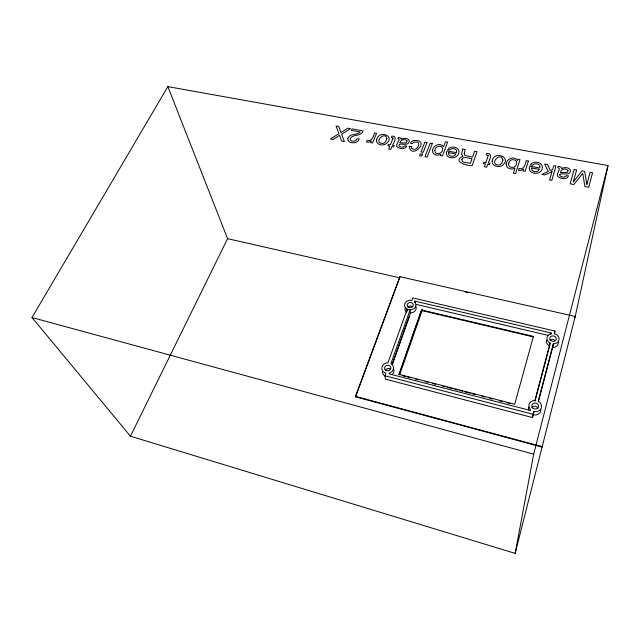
<?xml version="1.0" encoding="UTF-8"?>
<svg xmlns="http://www.w3.org/2000/svg" width="640" height="640" viewBox="0 0 640 640"><rect width="100%" height="100%" fill="white"/><g stroke="black" fill="none" stroke-linecap="round" stroke-linejoin="round"><path stroke-width="0.96" d="M533.432 336.384L533.36 336.92L421.536 310.504L421.496 309.96L533.432 336.384L514.696 404.24L398.968 374.328L421.496 309.96M407.384 311.104L407.184 309.216L387.944 362.808L386.472 362.96A5.912 5.248 -8.3 0 0 381.816 367.968A5.912 5.248 -8.3 0 0 385.888 373.112L384.936 375.76L385.52 379.168L532.48 417.568L533.776 411.44A6.36 5.6 13.2 0 0 540.8 408.952A6.36 5.6 13.2 0 0 539.52 402.112L538.224 401.224L553.304 343.832L554.824 343.68A6.112 5.168 9.4 0 0 559.08 338.704A6.112 5.168 9.4 0 0 554.304 333.648L554.984 331.064L412.792 297.952L411.928 300.368A5.696 4.848 -5.7 0 0 405.44 302.608A5.696 4.848 -5.7 0 0 406.08 308.464L408.576 309.736L411.528 309.752A5.696 4.848 -5.7 0 0 415.28 302.64L414.56 301.792L414.8 301.112L551.128 332.976L550.864 334.456M532.48 417.568L533.776 411.44M551.128 332.976L550.928 333.704L549.728 334.12A6.112 5.168 9.4 0 0 548.864 342.272L550.128 343.08L549.6 346.016L548.352 345.2A6.08 5.144 9.6 0 1 546.552 340.184M554.464 333.88L554.984 331.064M553.304 343.832L552.624 347.52L554.136 347.368A6.072 5.136 9.6 0 0 558.36 342.4M515.152 553.384L533.688 454.144L608 165.56L167.856 86.616L32 317.536L130.448 436.208L515.152 553.384L575.216 316.472L399.856 276.664L355.448 396.368L355.56 396.84L542.096 447.096L542.184 446.648L355.448 396.368M574.96 317.656L608 165.56M533.456 413.848L533.936 412.04M538.384 401.736L553.128 345.6M550.128 343.08L534.944 400.384L533.376 400.536A6.36 5.6 13.2 0 0 529.84 408.72L530.72 409.72L530.504 410.512L388.912 373.824L389.176 373.08L390.4 372.656A5.912 5.248 -8.3 0 0 392.072 364.392L390.936 363.568L410.088 309.904L410.392 312.904L392.024 364.472M535 401.16L549.352 346.96M399.68 374.752L422.424 309.656M399.04 374.824L421.536 310.504M392.464 364.248L409.8 315.544M355.56 396.84L399.568 278.16M130.448 436.208L227.584 238.664L167.856 86.616M410.392 312.904L411.816 312.752A5.664 4.832 -5.6 0 0 416.072 306.824M465.12 292.04L468.04 292.704M227.584 238.664L399.816 277.824M416.04 304.368L548.664 335.488M402.888 375.824L405.784 376.568M407.704 377.072L410.6 377.816M415.416 379.064L418.304 379.808M425.048 381.552L427.936 382.304M432.752 383.544L435.648 384.296M442.392 386.04L445.28 386.784M447.208 387.28L452.984 388.776M454.912 389.272L457.8 390.024M459.728 390.52L462.616 391.272M464.544 391.768L470.328 393.264M472.248 393.76L475.144 394.504M481.888 396.248L484.776 397M489.592 398.248L492.48 398.992M499.224 400.736L502.112 401.48M506.936 402.728L509.824 403.472M384.936 375.76L533.024 414.28M32 317.536L533.688 454.144M399.856 276.664L399.92 277.224M414.8 301.112L414.936 302.624M393.352 368.256A5.872 5.224 -8.2 0 1 392.088 374.576M528.752 409.984A6.32 5.576 13.4 0 1 528.656 407.08M540.92 409.472A6.312 5.568 13.5 0 1 533.224 414.744M406.48 312.232A5.656 4.824 -5.6 0 1 405.232 307.552M549.976 340.112A3.24 2.744 9.6 0 1 555.072 340.72M531.76 407.52A3.368 2.976 13.5 0 1 537.896 408.432M408.048 307.256A3.016 2.576 -5.6 0 1 412.808 306.744M385.248 370.496A3.128 2.784 -8.2 0 1 390.528 369.32M385.072 376.008A5.864 5.216 -8.2 0 1 382.416 371.424M401.232 138.288L401.232 139.24C403.68 137.824 409.168 137.664 409.336 141.44C408.208 145.96 402.416 143.512 399.36 144.336L398.872 145.696L399.24 146.296L401.288 147.08L403.384 147.048L404.872 145.776L406.84 146.136C405.112 149.848 399.408 148.984 396.904 146.648C395.112 144.128 401.88 138.936 397.904 138.504L398.392 137.304L401.232 138.288M568.04 170.488L567.52 172.016L566.544 172.456L560.512 172.48C560.528 168.744 566.176 167.776 568.04 170.488M559.816 174.656L559.8 175.472C561.184 177.256 565.152 178.04 566.312 175.592L568.488 175.992C566.856 180.2 560.496 178.792 557.8 176.488C555.584 173.952 562.096 168.072 557.832 167.728L558.208 166.448L559.848 166.56L561.4 167.512L561.528 168.544C564.312 166.968 569.96 167.008 570.584 170.96C569.792 175.928 563.264 173.064 560.168 174.016L559.816 174.656M492.144 161.288C491.648 164.632 495.352 166.544 498.224 166.536A5.672 4.312 -1.2 0 0 501.92 165.696C513.256 157.68 493.624 149.712 492.144 161.288M411.192 146.616L411.456 148.28C414.64 151.44 419.688 147.12 418.592 143.304A2.728 2.056 -6.4 0 0 417.24 142.048L414.128 142.08L412.392 143.592L410.336 143.216L411.616 141.656A4.536 3.424 -6.4 0 1 414.128 140.456C431.552 139.528 411.176 160.568 409.136 146.24L411.192 146.616M434.872 150.496C434.784 156.392 443.952 153.224 442.624 148.24C441.128 144.096 434.84 146.584 434.872 150.496M446.352 153.136C446.4 159.568 457.248 159.128 458.648 153.432C461.04 147.08 450.504 144.848 447.64 149.64L449.768 150.024C451.752 147.24 458.072 148.56 456.44 152.656L446.976 150.92L446.352 153.136M506.248 163.872C505.528 168.408 511.768 170.264 514.984 168.112L513.344 173.24L515.552 173.656L520.048 159.536L517.968 159.16L517.552 160.456C514.632 155.624 506.52 158.48 506.248 163.872M488.2 155.504L485.912 162.552L483.8 162.16L483.328 163.552L485.44 163.944L484.472 166.792L486.728 167.208L487.688 164.368L489.488 164.696L489.96 163.304L488.168 162.968C489.728 159.952 493.088 152.656 486.784 153.472L486.328 154.8L488.2 155.504M531.736 167.952C530.72 172.336 538.136 173.168 539.296 169.344L531.736 167.952M347.784 138.544C347.632 144.32 357.784 144.112 359.192 139.08L357.112 138.688C356.176 141.432 352.296 142.152 350.368 140.096L350.072 139.208C351.952 133.624 361.176 137.112 363.168 130.928L352.048 128.896L351.384 130.4L360.232 132.016C356.904 135.52 349.504 133.2 347.784 138.544M432.592 150.272C431.688 154.704 437.816 156.48 440.84 154.2L440.352 155.52L442.456 155.912L447.584 142.144L445.432 141.76L443.56 146.768C440.536 142.232 433.056 145.208 432.592 150.272M376.624 139.976C375.832 143.056 379.264 145.008 381.928 144.928A5.392 4.056 -8.4 0 0 385.488 144.128C396.96 136.496 378.736 129.024 376.624 139.976M539.936 166.512L539.784 167.984L529.816 166.144C526.392 174.024 540.664 176.104 542.136 168.792C544.176 162.264 533.408 159.808 530.424 164.824L532.664 165.232C534.44 162.856 539.504 163.224 539.936 166.512M407.04 141.016L406.384 142.44L405.432 142.864L399.856 142.904C400.288 139.768 404.432 138.72 406.736 140.44L407.04 141.016M448.712 152.648C447.472 156.952 454.744 157.584 455.888 153.976L448.712 152.648M393.04 138.096L390.376 144.856L388.392 144.488L387.84 145.824L389.832 146.192L388.712 148.912L390.832 149.312L391.952 146.584L393.64 146.896L394.184 145.56L392.496 145.248C394.032 142.544 398.032 135.424 391.832 136.152L391.304 137.432L393.04 138.096M508.872 162.992C506.832 168.192 515.6 169.016 516.32 164.36C518.696 159.024 509.464 157.808 508.872 162.992M464.248 153.416L464.904 155.456L472.528 157.128L474.6 151.248L477.024 151.688L472.192 165.496C467.408 166.368 451.528 161.192 462.976 156.288L461.552 154.368L462.568 150.264L462.2 148.984L465.152 149.528L464.248 153.416M502.92 160L501.912 163.048L500.768 164.24A3.144 2.392 -1.2 0 1 498.368 164.992C488.6 164.368 500.584 150.912 502.92 160M461.8 159.384C461.072 163.608 468.192 162.24 470.312 163.424L471.976 158.688C469.104 158.776 463.552 155.488 461.8 159.384M587.392 182.448L586.864 184.536L584.632 171.312L582.064 170.848L573.24 181.992L576.664 169.864L574.216 169.416L570.184 183.816L573.872 184.512L582.72 173.296L584.928 186.576L588.696 187.28L592.568 172.76L590.08 172.304L587.392 182.448M386.904 138.712L385.704 141.616L384.528 142.744A2.992 2.248 -8.4 0 1 382.192 143.464C373.08 142.76 385.264 130.176 386.904 138.712M552.016 171.64L549.568 179.968L551.808 180.384L555.992 166.088L553.776 165.688L552.632 169.568L550.296 170.544L547.576 164.56L544.648 164.024L548.248 171.496L541.832 174.416L544.776 174.968L552.016 171.64M528.384 161.056L525.176 171.328L523.008 170.92L523.568 169.144L520.576 170.52L518.52 170.288L519.104 168.456C523.824 170.304 525.68 164.152 526.12 160.64L528.384 161.056M432.328 143.536L427.144 157.072L424.992 156.672L430.192 143.152L432.328 143.536M422.504 154.184L421.776 156.072L419.592 155.664L420.328 153.776L422.504 154.184M426.992 142.568L423.216 152.344L421.04 151.936L424.832 142.176L426.992 142.568M376.592 133.376L372.52 142.976L370.552 142.608L371.264 140.944L368.344 142.248L366.464 142.032L367.192 140.328C371.656 141.984 373.592 136.192 374.536 133L376.592 133.376M339.568 135.28L333.128 139.496L330.464 139L338.872 133.672L336.08 125.992L338.84 126.488L340.88 132.616L347.84 128.136L350.536 128.624L341.656 134.184L344.376 141.6L341.552 141.072L339.568 135.28M532.888 408.064A3.392 2.992 13.2 0 0 538.488 406.88A3.392 2.992 13.2 0 0 534.264 403.08A3.392 2.992 13.2 0 0 532.888 408.064M550.808 340.584A3.264 2.752 9.4 0 0 556.168 339.368A3.264 2.752 9.4 0 0 552 335.96A3.264 2.752 9.4 0 0 550.808 340.584M408.648 307.288A3.04 2.584 -5.7 0 0 413.288 305.056A3.04 2.584 -5.7 0 0 408.832 302.8A3.04 2.584 -5.7 0 0 408.648 307.288M386 370.456A3.152 2.8 -8.3 0 0 390.848 368.088A3.152 2.8 -8.3 0 0 386.264 365.6A3.152 2.8 -8.3 0 0 386 370.456"/></g></svg>
